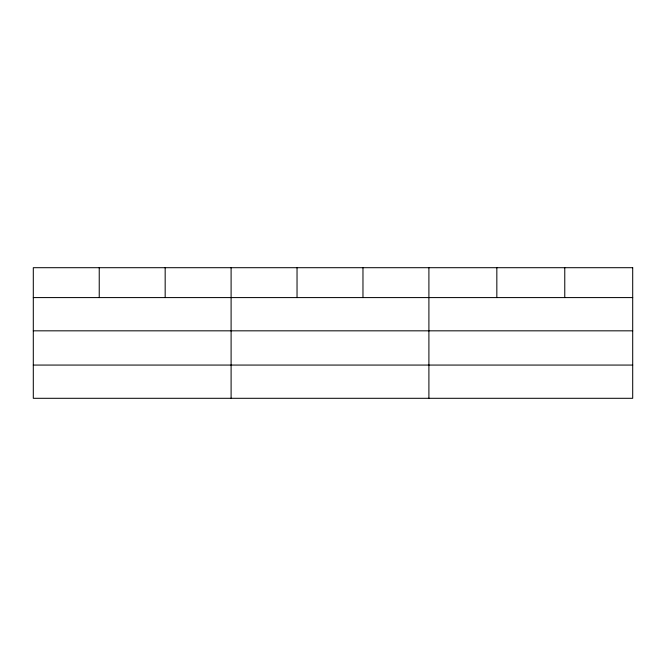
<?xml version="1.0" encoding="UTF-8"?>
<svg xmlns="http://www.w3.org/2000/svg" width="666" height="666" viewBox="0 0 666 666"><rect width="100%" height="100%" fill="white"/><g stroke="black" fill="none" stroke-linecap="round" stroke-linejoin="round"><path stroke-width="1" d="M33.3 297.585L632.7 297.585M33.3 330.827L632.7 330.827M33.3 365.068L632.7 365.068M564.768 267.699L564.768 297.585M496.836 267.699L496.836 297.585M428.904 267.699L428.904 398.301M362.97 267.699L362.97 297.585M297.036 267.699L297.036 297.585M231.102 267.699L231.102 398.301M165.168 267.699L165.168 297.585M99.234 267.699L99.234 297.585M632.7 267.699L33.3 267.699L33.3 398.301L632.7 398.301L632.7 267.699"/></g></svg>
